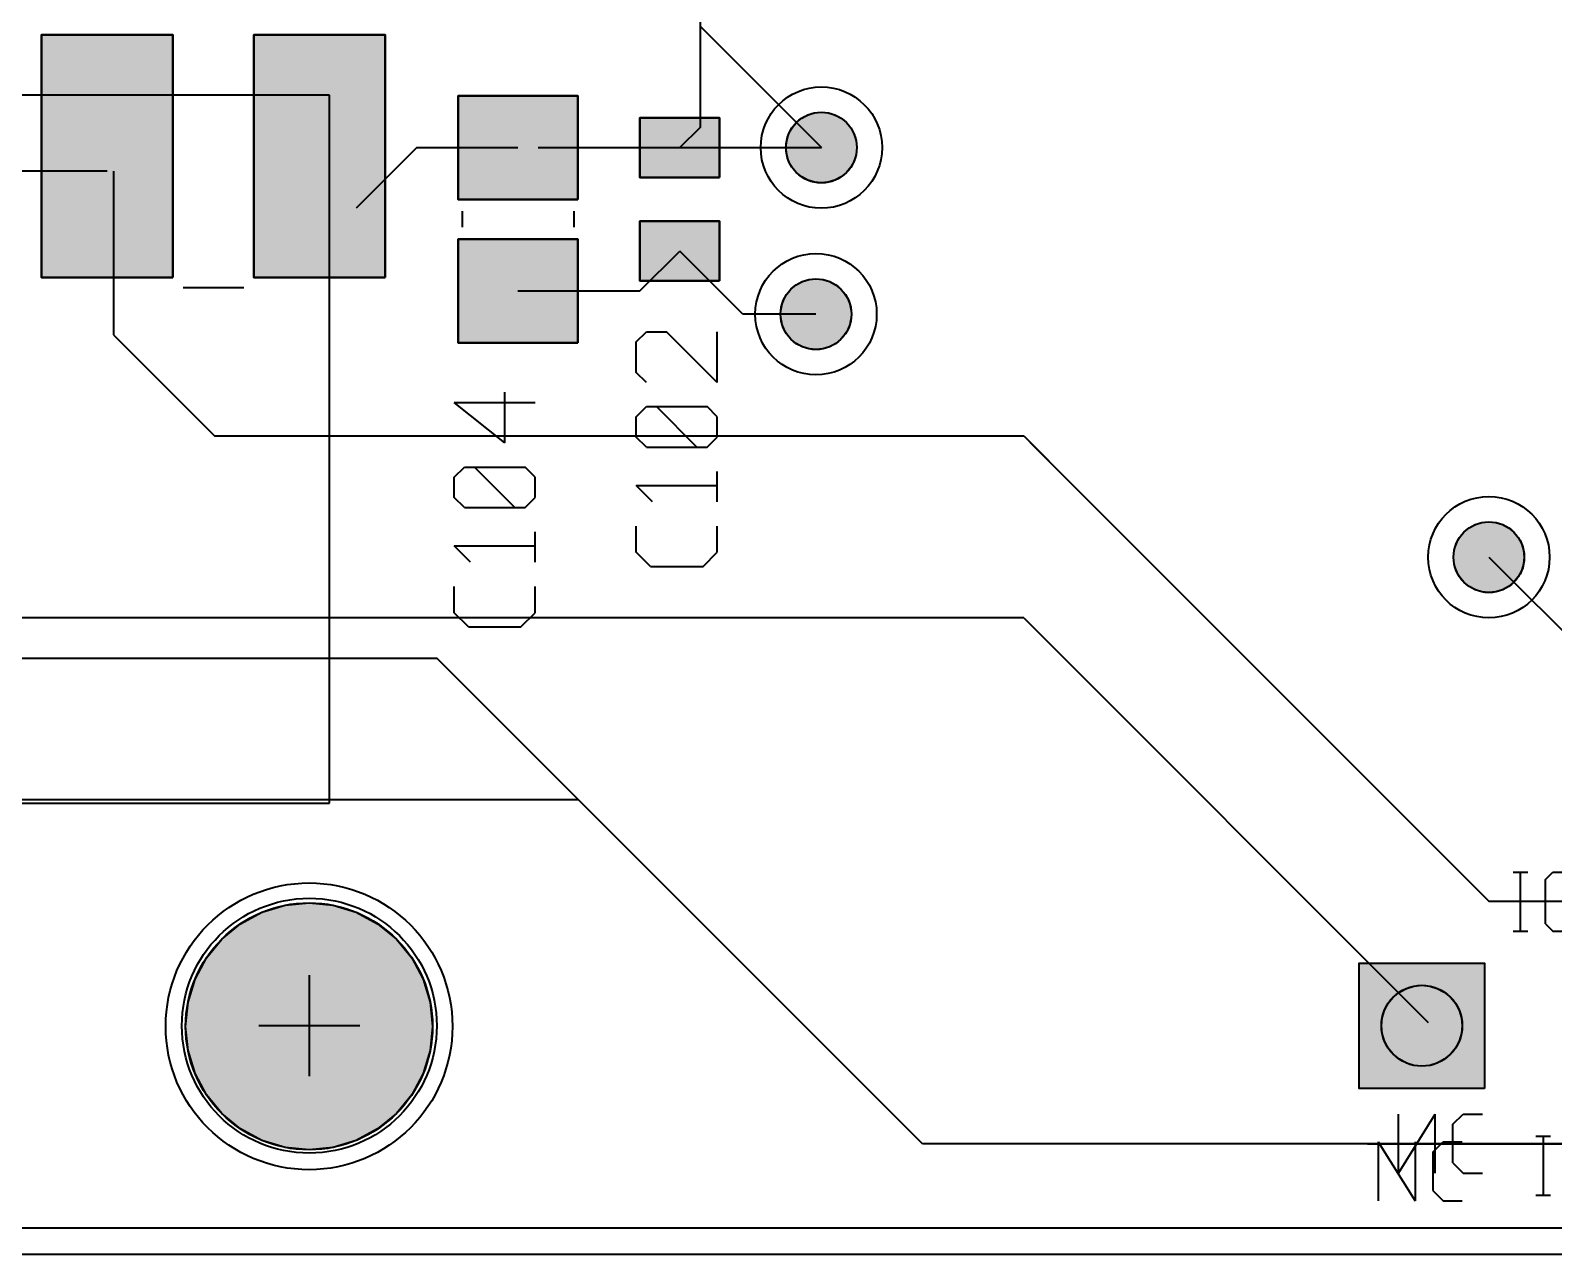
# Model space of a CAD drawing. Header units: millimetres. Extents: x 3 to 131, y 2 to 65.
# Drawn here: x 36.21 to 55.33, y 2.29 to 17.66 of the extents above; entities that cross this region are included whole.
import ezdxf

# ---------------------------------------------------------------- set-up
doc = ezdxf.new("R2010")
doc.units = ezdxf.units.MM
for name, color, linetype in [('bottom_copper', 7, 'Continuous'), ('bottom_silk', 7, 'Continuous'), ('drill_plated', 7, 'Continuous'), ('outline', 7, 'Continuous'), ('top_copper', 7, 'Continuous'), ('top_silk', 7, 'Continuous')]:
    doc.layers.add(name, color=color, linetype=linetype)

msp = doc.modelspace()

# ---------------------------------------------------------------- hatches: boundary and pattern name
at = {"layer": 'bottom_copper', "lineweight": 40}
for points in [[(46.576, 16.105), (46.55, 16.022), (46.509, 15.945), (46.454, 15.878), (46.387, 15.823), (46.31, 15.781), (46.227, 15.756), (46.14, 15.748), (46.053, 15.756), (45.97, 15.781), (45.893, 15.823), (45.825, 15.878), (45.77, 15.945), (45.729, 16.022), (45.704, 16.105), (45.695, 16.192), (45.704, 16.279), (45.729, 16.362), (45.77, 16.439), (45.825, 16.506), (45.893, 16.562), (45.97, 16.603), (46.053, 16.628), (46.14, 16.637), (46.227, 16.628), (46.31, 16.603), (46.387, 16.562), (46.454, 16.506), (46.509, 16.439), (46.55, 16.362), (46.576, 16.279), (46.584, 16.192), (46.576, 16.105)], [(46.508, 14.013), (46.483, 13.93), (46.442, 13.853), (46.386, 13.786), (46.319, 13.73), (46.242, 13.689), (46.159, 13.664), (46.072, 13.655), (45.985, 13.664), (45.902, 13.689), (45.825, 13.73), (45.758, 13.786), (45.702, 13.853), (45.661, 13.93), (45.636, 14.013), (45.627, 14.1), (45.636, 14.187), (45.661, 14.27), (45.702, 14.347), (45.758, 14.414), (45.825, 14.47), (45.902, 14.511), (45.985, 14.536), (46.072, 14.544), (46.159, 14.536), (46.242, 14.511), (46.319, 14.47), (46.386, 14.414), (46.442, 14.347), (46.483, 14.27), (46.508, 14.187), (46.517, 14.1), (46.508, 14.013)], [(54.958, 10.962), (54.932, 10.878), (54.891, 10.802), (54.836, 10.734), (54.769, 10.679), (54.692, 10.638), (54.609, 10.613), (54.522, 10.604), (54.435, 10.613), (54.352, 10.638), (54.275, 10.679), (54.207, 10.734), (54.152, 10.802), (54.111, 10.878), (54.086, 10.962), (54.077, 11.049), (54.086, 11.135), (54.111, 11.219), (54.152, 11.295), (54.207, 11.363), (54.275, 11.418), (54.352, 11.459), (54.435, 11.484), (54.522, 11.493), (54.609, 11.484), (54.692, 11.459), (54.769, 11.418), (54.836, 11.363), (54.891, 11.295), (54.932, 11.219), (54.958, 11.135), (54.966, 11.049), (54.958, 10.962)], [(41.227, 4.856), (41.139, 4.565), (40.996, 4.297), (40.803, 4.062), (40.568, 3.87), (40.3, 3.726), (40.01, 3.638), (39.707, 3.608), (39.405, 3.638), (39.114, 3.726), (38.846, 3.87), (38.611, 4.062), (38.418, 4.297), (38.275, 4.565), (38.187, 4.856), (38.157, 5.158), (38.187, 5.461), (38.275, 5.751), (38.418, 6.019), (38.611, 6.254), (38.846, 6.447), (39.114, 6.59), (39.405, 6.679), (39.707, 6.708), (40.01, 6.679), (40.3, 6.59), (40.568, 6.447), (40.803, 6.254), (40.996, 6.019), (41.139, 5.751), (41.227, 5.461), (41.257, 5.158), (41.227, 4.856)], [(54.467, 4.379), (52.893, 4.379), (52.893, 5.953), (54.467, 5.953), (54.467, 4.379)], [(54.178, 5.067), (54.149, 4.972), (54.102, 4.884), (54.039, 4.807), (53.962, 4.744), (53.874, 4.697), (53.779, 4.668), (53.68, 4.658), (53.581, 4.668), (53.486, 4.697), (53.398, 4.744), (53.321, 4.807), (53.258, 4.884), (53.211, 4.972), (53.182, 5.067), (53.172, 5.166), (53.182, 5.265), (53.211, 5.36), (53.258, 5.448), (53.321, 5.525), (53.398, 5.588), (53.486, 5.635), (53.581, 5.664), (53.68, 5.674), (53.779, 5.664), (53.874, 5.635), (53.962, 5.588), (54.039, 5.525), (54.102, 5.448), (54.149, 5.36), (54.178, 5.265), (54.188, 5.166), (54.178, 5.067)]]:
    msp.add_hatch(color=7, dxfattribs=at).paths.add_polyline_path(points, flags=0)
at = {"layer": 'drill_plated', "lineweight": 40}
for points in [[(46.576, 16.105), (46.55, 16.022), (46.509, 15.945), (46.454, 15.878), (46.387, 15.823), (46.31, 15.781), (46.227, 15.756), (46.14, 15.748), (46.053, 15.756), (45.97, 15.781), (45.893, 15.823), (45.825, 15.878), (45.77, 15.945), (45.729, 16.022), (45.704, 16.105), (45.695, 16.192), (45.704, 16.279), (45.729, 16.362), (45.77, 16.439), (45.825, 16.506), (45.893, 16.562), (45.97, 16.603), (46.053, 16.628), (46.14, 16.637), (46.227, 16.628), (46.31, 16.603), (46.387, 16.562), (46.454, 16.506), (46.509, 16.439), (46.55, 16.362), (46.576, 16.279), (46.584, 16.192), (46.576, 16.105)], [(46.508, 14.013), (46.483, 13.93), (46.442, 13.853), (46.386, 13.786), (46.319, 13.73), (46.242, 13.689), (46.159, 13.664), (46.072, 13.655), (45.985, 13.664), (45.902, 13.689), (45.825, 13.73), (45.758, 13.786), (45.702, 13.853), (45.661, 13.93), (45.636, 14.013), (45.627, 14.1), (45.636, 14.187), (45.661, 14.27), (45.702, 14.347), (45.758, 14.414), (45.825, 14.47), (45.902, 14.511), (45.985, 14.536), (46.072, 14.544), (46.159, 14.536), (46.242, 14.511), (46.319, 14.47), (46.386, 14.414), (46.442, 14.347), (46.483, 14.27), (46.508, 14.187), (46.517, 14.1), (46.508, 14.013)], [(54.958, 10.962), (54.932, 10.878), (54.891, 10.802), (54.836, 10.734), (54.769, 10.679), (54.692, 10.638), (54.609, 10.613), (54.522, 10.604), (54.435, 10.613), (54.352, 10.638), (54.275, 10.679), (54.207, 10.734), (54.152, 10.802), (54.111, 10.878), (54.086, 10.962), (54.077, 11.049), (54.086, 11.135), (54.111, 11.219), (54.152, 11.295), (54.207, 11.363), (54.275, 11.418), (54.352, 11.459), (54.435, 11.484), (54.522, 11.493), (54.609, 11.484), (54.692, 11.459), (54.769, 11.418), (54.836, 11.363), (54.891, 11.295), (54.932, 11.219), (54.958, 11.135), (54.966, 11.049), (54.958, 10.962)], [(41.227, 4.856), (41.139, 4.565), (40.996, 4.297), (40.803, 4.062), (40.568, 3.87), (40.3, 3.726), (40.01, 3.638), (39.707, 3.608), (39.405, 3.638), (39.114, 3.726), (38.846, 3.87), (38.611, 4.062), (38.418, 4.297), (38.275, 4.565), (38.187, 4.856), (38.157, 5.158), (38.187, 5.461), (38.275, 5.751), (38.418, 6.019), (38.611, 6.254), (38.846, 6.447), (39.114, 6.59), (39.405, 6.679), (39.707, 6.708), (40.01, 6.679), (40.3, 6.59), (40.568, 6.447), (40.803, 6.254), (40.996, 6.019), (41.139, 5.751), (41.227, 5.461), (41.257, 5.158), (41.227, 4.856)], [(54.178, 5.067), (54.149, 4.972), (54.102, 4.884), (54.039, 4.807), (53.962, 4.744), (53.874, 4.697), (53.779, 4.668), (53.68, 4.658), (53.581, 4.668), (53.486, 4.697), (53.398, 4.744), (53.321, 4.807), (53.258, 4.884), (53.211, 4.972), (53.182, 5.067), (53.172, 5.166), (53.182, 5.265), (53.211, 5.36), (53.258, 5.448), (53.321, 5.525), (53.398, 5.588), (53.486, 5.635), (53.581, 5.664), (53.68, 5.674), (53.779, 5.664), (53.874, 5.635), (53.962, 5.588), (54.039, 5.525), (54.102, 5.448), (54.149, 5.36), (54.178, 5.265), (54.188, 5.166), (54.178, 5.067)]]:
    msp.add_hatch(color=7, dxfattribs=at).paths.add_polyline_path(points, flags=0)
at = {"layer": 'top_copper', "lineweight": 40}
for points in [[(37.997, 14.562), (36.346, 14.562), (36.346, 17.61), (37.997, 17.61), (37.997, 14.562)], [(40.664, 14.562), (39.013, 14.562), (39.013, 17.61), (40.664, 17.61), (40.664, 14.562)], [(43.08, 15.542), (41.58, 15.542), (41.58, 16.842), (43.08, 16.842), (43.08, 15.542)], [(44.862, 15.817), (43.862, 15.817), (43.862, 16.567), (44.862, 16.567), (44.862, 15.817)], [(46.576, 16.105), (46.55, 16.022), (46.509, 15.945), (46.454, 15.878), (46.387, 15.823), (46.31, 15.781), (46.227, 15.756), (46.14, 15.748), (46.053, 15.756), (45.97, 15.781), (45.893, 15.823), (45.825, 15.878), (45.77, 15.945), (45.729, 16.022), (45.704, 16.105), (45.695, 16.192), (45.704, 16.279), (45.729, 16.362), (45.77, 16.439), (45.825, 16.506), (45.893, 16.562), (45.97, 16.603), (46.053, 16.628), (46.14, 16.637), (46.227, 16.628), (46.31, 16.603), (46.387, 16.562), (46.454, 16.506), (46.509, 16.439), (46.55, 16.362), (46.576, 16.279), (46.584, 16.192), (46.576, 16.105)], [(44.862, 14.517), (43.862, 14.517), (43.862, 15.267), (44.862, 15.267), (44.862, 14.517)], [(43.08, 13.742), (41.58, 13.742), (41.58, 15.042), (43.08, 15.042), (43.08, 13.742)], [(46.508, 14.013), (46.483, 13.93), (46.442, 13.853), (46.386, 13.786), (46.319, 13.73), (46.242, 13.689), (46.159, 13.664), (46.072, 13.655), (45.985, 13.664), (45.902, 13.689), (45.825, 13.73), (45.758, 13.786), (45.702, 13.853), (45.661, 13.93), (45.636, 14.013), (45.627, 14.1), (45.636, 14.187), (45.661, 14.27), (45.702, 14.347), (45.758, 14.414), (45.825, 14.47), (45.902, 14.511), (45.985, 14.536), (46.072, 14.544), (46.159, 14.536), (46.242, 14.511), (46.319, 14.47), (46.386, 14.414), (46.442, 14.347), (46.483, 14.27), (46.508, 14.187), (46.517, 14.1), (46.508, 14.013)], [(54.958, 10.962), (54.932, 10.878), (54.891, 10.802), (54.836, 10.734), (54.769, 10.679), (54.692, 10.638), (54.609, 10.613), (54.522, 10.604), (54.435, 10.613), (54.352, 10.638), (54.275, 10.679), (54.207, 10.734), (54.152, 10.802), (54.111, 10.878), (54.086, 10.962), (54.077, 11.049), (54.086, 11.135), (54.111, 11.219), (54.152, 11.295), (54.207, 11.363), (54.275, 11.418), (54.352, 11.459), (54.435, 11.484), (54.522, 11.493), (54.609, 11.484), (54.692, 11.459), (54.769, 11.418), (54.836, 11.363), (54.891, 11.295), (54.932, 11.219), (54.958, 11.135), (54.966, 11.049), (54.958, 10.962)], [(41.227, 4.856), (41.139, 4.565), (40.996, 4.297), (40.803, 4.062), (40.568, 3.87), (40.3, 3.726), (40.01, 3.638), (39.707, 3.608), (39.405, 3.638), (39.114, 3.726), (38.846, 3.87), (38.611, 4.062), (38.418, 4.297), (38.275, 4.565), (38.187, 4.856), (38.157, 5.158), (38.187, 5.461), (38.275, 5.751), (38.418, 6.019), (38.611, 6.254), (38.846, 6.447), (39.114, 6.59), (39.405, 6.679), (39.707, 6.708), (40.01, 6.679), (40.3, 6.59), (40.568, 6.447), (40.803, 6.254), (40.996, 6.019), (41.139, 5.751), (41.227, 5.461), (41.257, 5.158), (41.227, 4.856)], [(54.467, 4.379), (52.893, 4.379), (52.893, 5.953), (54.467, 5.953), (54.467, 4.379)], [(54.178, 5.067), (54.149, 4.972), (54.102, 4.884), (54.039, 4.807), (53.962, 4.744), (53.874, 4.697), (53.779, 4.668), (53.68, 4.658), (53.581, 4.668), (53.486, 4.697), (53.398, 4.744), (53.321, 4.807), (53.258, 4.884), (53.211, 4.972), (53.182, 5.067), (53.172, 5.166), (53.182, 5.265), (53.211, 5.36), (53.258, 5.448), (53.321, 5.525), (53.398, 5.588), (53.486, 5.635), (53.581, 5.664), (53.68, 5.674), (53.779, 5.664), (53.874, 5.635), (53.962, 5.588), (54.039, 5.525), (54.102, 5.448), (54.149, 5.36), (54.178, 5.265), (54.188, 5.166), (54.178, 5.067)]]:
    msp.add_hatch(color=7, dxfattribs=at).paths.add_polyline_path(points, flags=0)

# ---------------------------------------------------------------- linework, layer by layer
at = {"layer": 'bottom_copper', "color": 7, "lineweight": 40}
for p, q in [((44.616, 17.716), (46.14, 16.192)), ((41.314, 9.778), (26.582, 9.778)), ((47.41, 3.683), (41.314, 9.778)), ((52.893, 5.953), (54.467, 5.953)), ((52.893, 4.379), (52.893, 5.953)), ((54.467, 5.953), (54.467, 4.379)), ((54.467, 4.379), (52.893, 4.379)), ((53.252, 3.683), (47.41, 3.683)), ((52.998, 3.683), (69.977, 3.683))]:
    msp.add_line(p, q, dxfattribs=at)
for points in [[(46.576, 16.105), (46.55, 16.022), (46.509, 15.945), (46.454, 15.878), (46.387, 15.823), (46.31, 15.781), (46.227, 15.756), (46.14, 15.748), (46.053, 15.756), (45.97, 15.781), (45.893, 15.823), (45.825, 15.878), (45.77, 15.945), (45.729, 16.022), (45.704, 16.105), (45.695, 16.192), (45.704, 16.279), (45.729, 16.362), (45.77, 16.439), (45.825, 16.506), (45.893, 16.562), (45.97, 16.603), (46.053, 16.628), (46.14, 16.637), (46.227, 16.628), (46.31, 16.603), (46.387, 16.562), (46.454, 16.506), (46.509, 16.439), (46.55, 16.362), (46.576, 16.279), (46.584, 16.192), (46.576, 16.105)], [(46.508, 14.013), (46.483, 13.93), (46.442, 13.853), (46.386, 13.786), (46.319, 13.73), (46.242, 13.689), (46.159, 13.664), (46.072, 13.655), (45.985, 13.664), (45.902, 13.689), (45.825, 13.73), (45.758, 13.786), (45.702, 13.853), (45.661, 13.93), (45.636, 14.013), (45.627, 14.1), (45.636, 14.187), (45.661, 14.27), (45.702, 14.347), (45.758, 14.414), (45.825, 14.47), (45.902, 14.511), (45.985, 14.536), (46.072, 14.544), (46.159, 14.536), (46.242, 14.511), (46.319, 14.47), (46.386, 14.414), (46.442, 14.347), (46.483, 14.27), (46.508, 14.187), (46.517, 14.1), (46.508, 14.013)], [(54.958, 10.962), (54.932, 10.878), (54.891, 10.802), (54.836, 10.734), (54.769, 10.679), (54.692, 10.638), (54.609, 10.613), (54.522, 10.604), (54.435, 10.613), (54.352, 10.638), (54.275, 10.679), (54.207, 10.734), (54.152, 10.802), (54.111, 10.878), (54.086, 10.962), (54.077, 11.049), (54.086, 11.135), (54.111, 11.219), (54.152, 11.295), (54.207, 11.363), (54.275, 11.418), (54.352, 11.459), (54.435, 11.484), (54.522, 11.493), (54.609, 11.484), (54.692, 11.459), (54.769, 11.418), (54.836, 11.363), (54.891, 11.295), (54.932, 11.219), (54.958, 11.135), (54.966, 11.049), (54.958, 10.962)], [(41.227, 4.856), (41.139, 4.565), (40.996, 4.297), (40.803, 4.062), (40.568, 3.87), (40.3, 3.726), (40.01, 3.638), (39.707, 3.608), (39.405, 3.638), (39.114, 3.726), (38.846, 3.87), (38.611, 4.062), (38.418, 4.297), (38.275, 4.565), (38.187, 4.856), (38.157, 5.158), (38.187, 5.461), (38.275, 5.751), (38.418, 6.019), (38.611, 6.254), (38.846, 6.447), (39.114, 6.59), (39.405, 6.679), (39.707, 6.708), (40.01, 6.679), (40.3, 6.59), (40.568, 6.447), (40.803, 6.254), (40.996, 6.019), (41.139, 5.751), (41.227, 5.461), (41.257, 5.158), (41.227, 4.856)], [(54.467, 4.379), (52.893, 4.379), (52.893, 5.953), (54.467, 5.953), (54.467, 4.379)], [(54.178, 5.067), (54.149, 4.972), (54.102, 4.884), (54.039, 4.807), (53.962, 4.744), (53.874, 4.697), (53.779, 4.668), (53.68, 4.658), (53.581, 4.668), (53.486, 4.697), (53.398, 4.744), (53.321, 4.807), (53.258, 4.884), (53.211, 4.972), (53.182, 5.067), (53.172, 5.166), (53.182, 5.265), (53.211, 5.36), (53.258, 5.448), (53.321, 5.525), (53.398, 5.588), (53.486, 5.635), (53.581, 5.664), (53.68, 5.674), (53.779, 5.664), (53.874, 5.635), (53.962, 5.588), (54.039, 5.525), (54.102, 5.448), (54.149, 5.36), (54.178, 5.265), (54.188, 5.166), (54.178, 5.067)]]:
    msp.add_lwpolyline(points, close=True, dxfattribs=at)
for centre, major_axis in [((46.14, 16.192), (0.762, 0)), ((46.14, 16.192), (0.444, 0)), ((46.072, 14.1), (0.762, 0)), ((46.072, 14.1), (0.444, 0)), ((54.522, 11.049), (0.762, 0)), ((54.522, 11.049), (0.444, 0)), ((39.707, 5.158), (1.8, 0)), ((39.707, 5.158), (1.55, 0)), ((53.68, 5.166), (0.508, 0))]:
    msp.add_ellipse(centre, major_axis=major_axis, ratio=1, dxfattribs=at)
at = {"layer": 'bottom_silk', "color": 7, "lineweight": 40}
for p, q in [((54.825, 7.093), (55.01, 7.093)), ((54.917, 6.351), (54.917, 7.093)), ((55.233, 7), (55.325, 7.093)), ((55.325, 7.093), (55.511, 7.093)), ((55.233, 6.444), (55.233, 7)), ((54.825, 6.351), (55.01, 6.351)), ((55.233, 6.444), (55.325, 6.351)), ((55.325, 6.351), (55.511, 6.351)), ((53.385, 3.316), (53.385, 4.057)), ((53.385, 3.316), (53.848, 4.057)), ((53.848, 3.316), (53.848, 4.057)), ((54.071, 3.928), (54.2, 4.057)), ((54.2, 4.057), (54.441, 4.057)), ((54.071, 3.445), (54.071, 3.928)), ((54.071, 3.445), (54.2, 3.316)), ((54.2, 3.316), (54.441, 3.316)), ((3.994, 2.626), (127.494, 2.626)), ((130.446, 2.293), (3.446, 2.293))]:
    msp.add_line(p, q, dxfattribs=at)
at = {"layer": 'drill_plated', "color": 7, "lineweight": 40}
for points in [[(46.576, 16.105), (46.55, 16.022), (46.509, 15.945), (46.454, 15.878), (46.387, 15.823), (46.31, 15.781), (46.227, 15.756), (46.14, 15.748), (46.053, 15.756), (45.97, 15.781), (45.893, 15.823), (45.825, 15.878), (45.77, 15.945), (45.729, 16.022), (45.704, 16.105), (45.695, 16.192), (45.704, 16.279), (45.729, 16.362), (45.77, 16.439), (45.825, 16.506), (45.893, 16.562), (45.97, 16.603), (46.053, 16.628), (46.14, 16.637), (46.227, 16.628), (46.31, 16.603), (46.387, 16.562), (46.454, 16.506), (46.509, 16.439), (46.55, 16.362), (46.576, 16.279), (46.584, 16.192), (46.576, 16.105)], [(46.508, 14.013), (46.483, 13.93), (46.442, 13.853), (46.386, 13.786), (46.319, 13.73), (46.242, 13.689), (46.159, 13.664), (46.072, 13.655), (45.985, 13.664), (45.902, 13.689), (45.825, 13.73), (45.758, 13.786), (45.702, 13.853), (45.661, 13.93), (45.636, 14.013), (45.627, 14.1), (45.636, 14.187), (45.661, 14.27), (45.702, 14.347), (45.758, 14.414), (45.825, 14.47), (45.902, 14.511), (45.985, 14.536), (46.072, 14.544), (46.159, 14.536), (46.242, 14.511), (46.319, 14.47), (46.386, 14.414), (46.442, 14.347), (46.483, 14.27), (46.508, 14.187), (46.517, 14.1), (46.508, 14.013)], [(54.958, 10.962), (54.932, 10.878), (54.891, 10.802), (54.836, 10.734), (54.769, 10.679), (54.692, 10.638), (54.609, 10.613), (54.522, 10.604), (54.435, 10.613), (54.352, 10.638), (54.275, 10.679), (54.207, 10.734), (54.152, 10.802), (54.111, 10.878), (54.086, 10.962), (54.077, 11.049), (54.086, 11.135), (54.111, 11.219), (54.152, 11.295), (54.207, 11.363), (54.275, 11.418), (54.352, 11.459), (54.435, 11.484), (54.522, 11.493), (54.609, 11.484), (54.692, 11.459), (54.769, 11.418), (54.836, 11.363), (54.891, 11.295), (54.932, 11.219), (54.958, 11.135), (54.966, 11.049), (54.958, 10.962)], [(41.227, 4.856), (41.139, 4.565), (40.996, 4.297), (40.803, 4.062), (40.568, 3.87), (40.3, 3.726), (40.01, 3.638), (39.707, 3.608), (39.405, 3.638), (39.114, 3.726), (38.846, 3.87), (38.611, 4.062), (38.418, 4.297), (38.275, 4.565), (38.187, 4.856), (38.157, 5.158), (38.187, 5.461), (38.275, 5.751), (38.418, 6.019), (38.611, 6.254), (38.846, 6.447), (39.114, 6.59), (39.405, 6.679), (39.707, 6.708), (40.01, 6.679), (40.3, 6.59), (40.568, 6.447), (40.803, 6.254), (40.996, 6.019), (41.139, 5.751), (41.227, 5.461), (41.257, 5.158), (41.227, 4.856)], [(54.178, 5.067), (54.149, 4.972), (54.102, 4.884), (54.039, 4.807), (53.962, 4.744), (53.874, 4.697), (53.779, 4.668), (53.68, 4.658), (53.581, 4.668), (53.486, 4.697), (53.398, 4.744), (53.321, 4.807), (53.258, 4.884), (53.211, 4.972), (53.182, 5.067), (53.172, 5.166), (53.182, 5.265), (53.211, 5.36), (53.258, 5.448), (53.321, 5.525), (53.398, 5.588), (53.486, 5.635), (53.581, 5.664), (53.68, 5.674), (53.779, 5.664), (53.874, 5.635), (53.962, 5.588), (54.039, 5.525), (54.102, 5.448), (54.149, 5.36), (54.178, 5.265), (54.188, 5.166), (54.178, 5.067)]]:
    msp.add_lwpolyline(points, close=True, dxfattribs=at)
for centre, major_axis in [((46.14, 16.192), (0.444, 0)), ((46.072, 14.1), (0.444, 0)), ((54.522, 11.049), (0.444, 0)), ((39.707, 5.158), (1.55, 0)), ((53.68, 5.166), (0.508, 0))]:
    msp.add_ellipse(centre, major_axis=major_axis, ratio=1, dxfattribs=at)
at = {"layer": 'outline', "color": 7, "lineweight": 40}
msp.add_line((130.446, 2.293), (3.446, 2.293), dxfattribs=at)
at = {"layer": 'top_copper', "color": 7, "lineweight": 40}
for p, q in [((44.616, 21.716), (44.616, 16.446)), ((37.997, 17.61), (36.346, 17.61)), ((36.346, 17.61), (36.346, 14.562)), ((37.997, 14.562), (37.997, 17.61)), ((40.664, 17.61), (39.013, 17.61)), ((39.013, 17.61), (39.013, 14.562)), ((40.664, 14.562), (40.664, 17.61)), ((41.58, 16.842), (41.58, 15.542)), ((43.08, 16.842), (41.58, 16.842)), ((43.08, 15.542), (43.08, 16.842)), ((43.862, 16.567), (43.862, 15.817)), ((44.862, 16.567), (43.862, 16.567)), ((44.862, 15.817), (44.862, 16.567)), ((44.616, 16.446), (44.362, 16.192)), ((41.06, 16.192), (40.298, 15.43)), ((41.06, 16.192), (42.33, 16.192)), ((42.584, 16.192), (46.14, 16.192)), ((37.171, 15.895), (35.012, 15.895)), ((37.25, 15.895), (37.25, 13.842)), ((43.862, 15.817), (44.862, 15.817)), ((41.58, 15.542), (43.08, 15.542)), ((43.862, 15.267), (43.862, 14.517)), ((44.862, 15.267), (43.862, 15.267)), ((44.862, 14.517), (44.862, 15.267)), ((41.58, 15.042), (41.58, 13.742)), ((43.08, 15.042), (41.58, 15.042)), ((43.08, 13.742), (43.08, 15.042)), ((43.862, 14.392), (44.362, 14.892)), ((45.154, 14.1), (44.362, 14.892)), ((36.346, 14.562), (37.997, 14.562)), ((39.013, 14.562), (40.664, 14.562)), ((42.33, 14.392), (43.862, 14.392)), ((43.862, 14.517), (44.862, 14.517)), ((46.072, 14.1), (45.154, 14.1)), ((37.25, 13.842), (38.52, 12.572)), ((41.58, 13.742), (43.08, 13.742)), ((38.52, 12.572), (48.68, 12.572)), ((48.68, 12.572), (49.315, 11.938)), ((48.758, 12.494), (52.744, 8.508)), ((54.522, 11.049), (56.3, 9.271)), ((48.68, 10.287), (23.788, 10.287)), ((48.68, 10.287), (53.76, 5.207)), ((52.236, 9.017), (54.522, 6.731)), ((43.092, 8.001), (27.852, 8.001)), ((47.41, 3.683), (43.092, 8.001)), ((54.522, 6.731), (62.275, 6.731)), ((52.893, 5.953), (54.467, 5.953)), ((52.893, 4.379), (52.893, 5.953)), ((54.467, 5.953), (54.467, 4.379)), ((54.467, 4.379), (52.893, 4.379)), ((60.364, 3.683), (47.41, 3.683))]:
    msp.add_line(p, q, dxfattribs=at)
for points in [[(37.997, 14.562), (36.346, 14.562), (36.346, 17.61), (37.997, 17.61), (37.997, 14.562)], [(40.664, 14.562), (39.013, 14.562), (39.013, 17.61), (40.664, 17.61), (40.664, 14.562)], [(43.08, 15.542), (41.58, 15.542), (41.58, 16.842), (43.08, 16.842), (43.08, 15.542)], [(44.862, 15.817), (43.862, 15.817), (43.862, 16.567), (44.862, 16.567), (44.862, 15.817)], [(46.576, 16.105), (46.55, 16.022), (46.509, 15.945), (46.454, 15.878), (46.387, 15.823), (46.31, 15.781), (46.227, 15.756), (46.14, 15.748), (46.053, 15.756), (45.97, 15.781), (45.893, 15.823), (45.825, 15.878), (45.77, 15.945), (45.729, 16.022), (45.704, 16.105), (45.695, 16.192), (45.704, 16.279), (45.729, 16.362), (45.77, 16.439), (45.825, 16.506), (45.893, 16.562), (45.97, 16.603), (46.053, 16.628), (46.14, 16.637), (46.227, 16.628), (46.31, 16.603), (46.387, 16.562), (46.454, 16.506), (46.509, 16.439), (46.55, 16.362), (46.576, 16.279), (46.584, 16.192), (46.576, 16.105)], [(44.862, 14.517), (43.862, 14.517), (43.862, 15.267), (44.862, 15.267), (44.862, 14.517)], [(43.08, 13.742), (41.58, 13.742), (41.58, 15.042), (43.08, 15.042), (43.08, 13.742)], [(46.508, 14.013), (46.483, 13.93), (46.442, 13.853), (46.386, 13.786), (46.319, 13.73), (46.242, 13.689), (46.159, 13.664), (46.072, 13.655), (45.985, 13.664), (45.902, 13.689), (45.825, 13.73), (45.758, 13.786), (45.702, 13.853), (45.661, 13.93), (45.636, 14.013), (45.627, 14.1), (45.636, 14.187), (45.661, 14.27), (45.702, 14.347), (45.758, 14.414), (45.825, 14.47), (45.902, 14.511), (45.985, 14.536), (46.072, 14.544), (46.159, 14.536), (46.242, 14.511), (46.319, 14.47), (46.386, 14.414), (46.442, 14.347), (46.483, 14.27), (46.508, 14.187), (46.517, 14.1), (46.508, 14.013)], [(54.958, 10.962), (54.932, 10.878), (54.891, 10.802), (54.836, 10.734), (54.769, 10.679), (54.692, 10.638), (54.609, 10.613), (54.522, 10.604), (54.435, 10.613), (54.352, 10.638), (54.275, 10.679), (54.207, 10.734), (54.152, 10.802), (54.111, 10.878), (54.086, 10.962), (54.077, 11.049), (54.086, 11.135), (54.111, 11.219), (54.152, 11.295), (54.207, 11.363), (54.275, 11.418), (54.352, 11.459), (54.435, 11.484), (54.522, 11.493), (54.609, 11.484), (54.692, 11.459), (54.769, 11.418), (54.836, 11.363), (54.891, 11.295), (54.932, 11.219), (54.958, 11.135), (54.966, 11.049), (54.958, 10.962)], [(41.227, 4.856), (41.139, 4.565), (40.996, 4.297), (40.803, 4.062), (40.568, 3.87), (40.3, 3.726), (40.01, 3.638), (39.707, 3.608), (39.405, 3.638), (39.114, 3.726), (38.846, 3.87), (38.611, 4.062), (38.418, 4.297), (38.275, 4.565), (38.187, 4.856), (38.157, 5.158), (38.187, 5.461), (38.275, 5.751), (38.418, 6.019), (38.611, 6.254), (38.846, 6.447), (39.114, 6.59), (39.405, 6.679), (39.707, 6.708), (40.01, 6.679), (40.3, 6.59), (40.568, 6.447), (40.803, 6.254), (40.996, 6.019), (41.139, 5.751), (41.227, 5.461), (41.257, 5.158), (41.227, 4.856)], [(54.467, 4.379), (52.893, 4.379), (52.893, 5.953), (54.467, 5.953), (54.467, 4.379)], [(54.178, 5.067), (54.149, 4.972), (54.102, 4.884), (54.039, 4.807), (53.962, 4.744), (53.874, 4.697), (53.779, 4.668), (53.68, 4.658), (53.581, 4.668), (53.486, 4.697), (53.398, 4.744), (53.321, 4.807), (53.258, 4.884), (53.211, 4.972), (53.182, 5.067), (53.172, 5.166), (53.182, 5.265), (53.211, 5.36), (53.258, 5.448), (53.321, 5.525), (53.398, 5.588), (53.486, 5.635), (53.581, 5.664), (53.68, 5.674), (53.779, 5.664), (53.874, 5.635), (53.962, 5.588), (54.039, 5.525), (54.102, 5.448), (54.149, 5.36), (54.178, 5.265), (54.188, 5.166), (54.178, 5.067)]]:
    msp.add_lwpolyline(points, close=True, dxfattribs=at)
for centre, major_axis in [((46.14, 16.192), (0.762, 0)), ((46.14, 16.192), (0.444, 0)), ((46.072, 14.1), (0.762, 0)), ((46.072, 14.1), (0.444, 0)), ((54.522, 11.049), (0.762, 0)), ((54.522, 11.049), (0.444, 0)), ((39.707, 5.158), (1.8, 0)), ((39.707, 5.158), (1.55, 0)), ((53.68, 5.166), (0.508, 0))]:
    msp.add_ellipse(centre, major_axis=major_axis, ratio=1, dxfattribs=at)
at = {"layer": 'top_silk', "color": 7, "lineweight": 40}
for p, q in [((39.964, 16.85), (25.74, 16.85)), ((39.964, 7.96), (39.964, 16.85)), ((41.63, 15.392), (41.63, 15.192)), ((43.03, 15.392), (43.03, 15.192)), ((38.124, 14.434), (38.886, 14.434)), ((43.816, 13.751), (43.943, 13.878)), ((43.943, 13.878), (44.197, 13.878)), ((44.832, 13.243), (44.197, 13.878)), ((44.832, 13.243), (44.832, 13.878)), ((43.816, 13.37), (43.816, 13.751)), ((43.943, 13.243), (43.816, 13.37)), ((42.165, 12.486), (42.165, 13.12)), ((42.165, 12.486), (41.53, 12.993)), ((41.53, 12.993), (42.546, 12.993)), ((43.816, 12.812), (43.943, 12.939)), ((43.943, 12.939), (44.705, 12.939)), ((44.578, 12.431), (44.07, 12.939)), ((44.832, 12.812), (44.705, 12.939)), ((43.816, 12.558), (43.816, 12.812)), ((44.832, 12.558), (44.832, 12.812)), ((43.943, 12.431), (43.816, 12.558)), ((44.705, 12.431), (44.832, 12.558)), ((43.943, 12.431), (44.705, 12.431)), ((41.53, 12.054), (41.657, 12.181)), ((41.53, 11.8), (41.53, 12.054)), ((41.657, 12.181), (42.419, 12.181)), ((42.292, 11.673), (41.784, 12.181)), ((42.546, 12.054), (42.419, 12.181)), ((42.546, 11.8), (42.546, 12.054)), ((44.832, 11.745), (44.832, 12.126)), ((44.019, 11.745), (43.816, 11.948)), ((43.816, 11.948), (44.832, 11.948)), ((41.657, 11.673), (41.53, 11.8)), ((41.657, 11.673), (42.419, 11.673)), ((42.419, 11.673), (42.546, 11.8)), ((42.546, 10.987), (42.546, 11.368)), ((43.816, 11.11), (43.816, 11.44)), ((44.832, 11.11), (44.832, 11.44)), ((41.733, 10.987), (41.53, 11.19)), ((41.53, 11.19), (42.546, 11.19)), ((43.993, 10.932), (43.816, 11.11)), ((44.654, 10.932), (44.832, 11.11)), ((43.993, 10.932), (44.654, 10.932)), ((41.53, 10.352), (41.53, 10.682)), ((42.546, 10.352), (42.546, 10.682)), ((41.708, 10.174), (41.53, 10.352)), ((42.368, 10.174), (42.546, 10.352)), ((41.708, 10.174), (42.368, 10.174)), ((25.74, 7.96), (39.964, 7.96)), ((39.71, 5.801), (39.71, 4.531)), ((40.345, 5.166), (39.075, 5.166)), ((53.131, 3.707), (53.131, 2.965)), ((53.131, 3.707), (53.594, 2.965)), ((53.594, 3.707), (53.594, 2.965)), ((53.817, 3.577), (53.946, 3.707)), ((53.946, 3.707), (54.188, 3.707)), ((55.112, 3.78), (55.297, 3.78)), ((55.205, 3.78), (55.205, 3.039)), ((53.817, 3.577), (53.817, 3.095)), ((53.817, 3.095), (53.946, 2.965)), ((53.946, 2.965), (54.188, 2.965)), ((55.112, 3.039), (55.297, 3.039)), ((25.74, 2.626), (127.34, 2.626)), ((130.446, 2.293), (3.446, 2.293))]:
    msp.add_line(p, q, dxfattribs=at)
msp.add_ellipse((39.71, 5.166), major_axis=(1.6, 0), ratio=1, dxfattribs=at)

doc.saveas('drawing.dxf')
